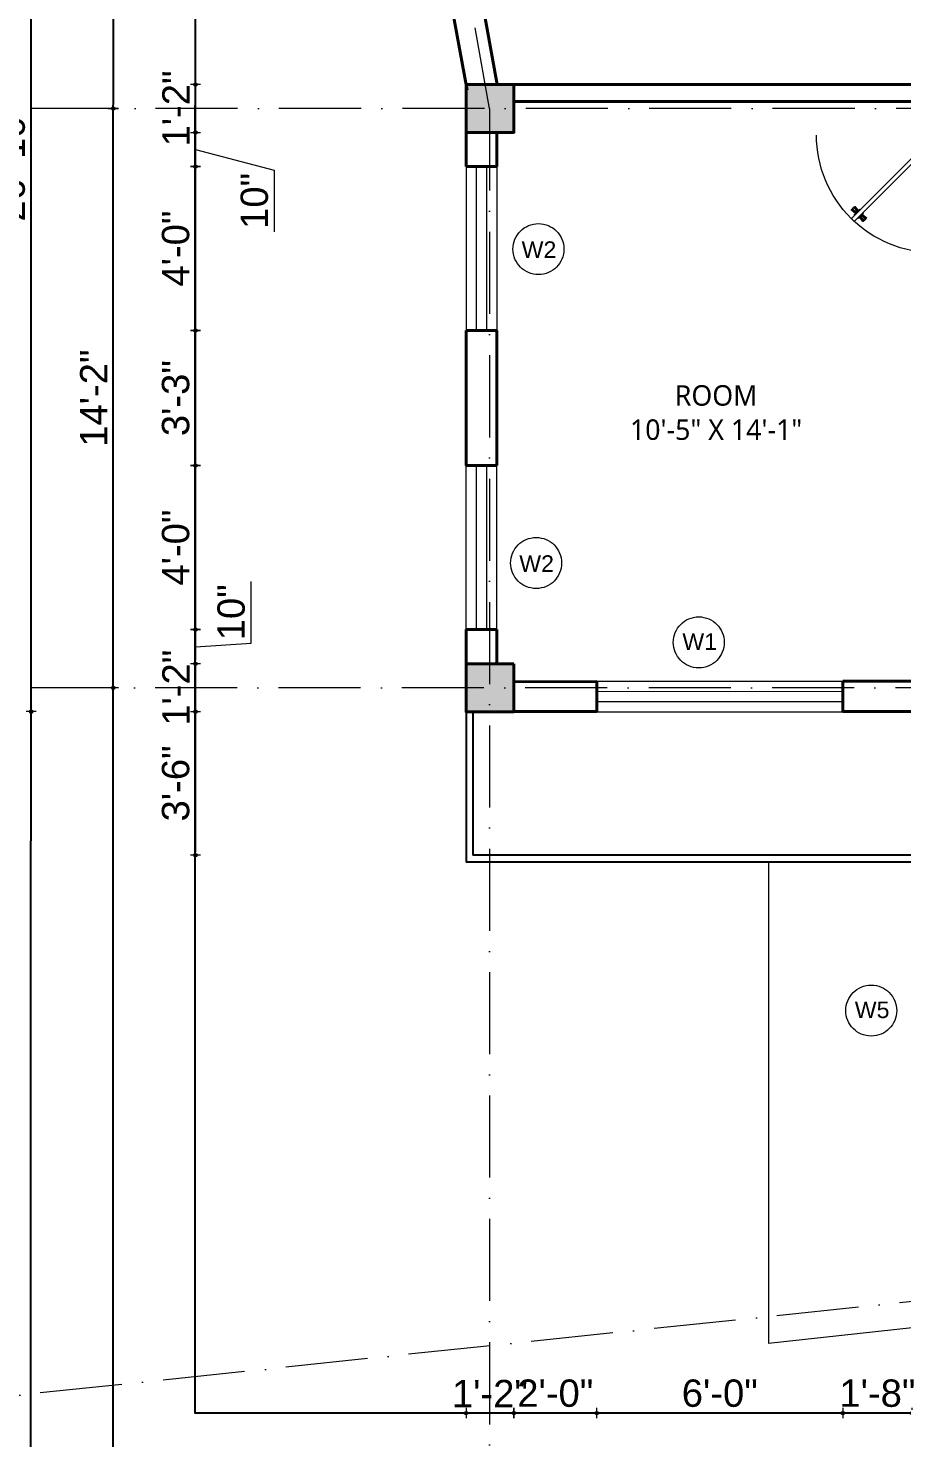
# Model space of a CAD drawing. Header units: inches. Extents: x -71 to 2682309, y -3332 to 801571.
# Drawn here: x 2670336.7 to 2670592.2, y 790065.5 to 790477.9 of the extents above; entities that cross this region are included whole.
import ezdxf

# ---------------------------------------------------------------- set-up
doc = ezdxf.new("R2010")
doc.units = ezdxf.units.IN
doc.header["$MEASUREMENT"] = 0
doc.header["$PDMODE"] = 99
doc.linetypes.add('ACAD_ISO04W100', pattern=[30, 24, -3, 0, -3])
doc.linetypes.add('ACAD_ISO10W100', pattern=[18, 12, -3, 0, -3])
for name, color, linetype, lineweight in [('CENTER  LINE RA', 10, 'ACAD_ISO04W100', 18), ('CONC. OUTLINE RA', 150, 'Continuous', 40), ('DOOR-WIN RA', 3, 'Continuous', 20), ('elev 2', 20, 'Continuous', 25), ('Hatch', 254, 'Continuous', 9), ('HATCH RA', 8, 'Continuous', 9), ('PUERTAS', 7, 'Continuous', 13), ('TEXTURE EA', 8, 'ACAD_ISO10W100', 9), ('wall EA', 24, 'Continuous', 40), ('Win EA', 114, 'Continuous', 5)]:
    doc.layers.add(name, color=color, linetype=linetype, lineweight=lineweight)
for name, color, linetype in [('HACTH', 7, 'Continuous'), ('lettring', 7, 'Continuous'), ('text EA', 7, 'Continuous')]:
    doc.layers.add(name, color=color, linetype=linetype)
doc.styles.add('DIM 8', font='arial.ttf', dxfattribs={"height": 8})
doc.styles.get("Standard").update_dxf_attribs({"font": 'arial.ttf'})
doc.dimstyles.new('Copy of DIM 8', dxfattribs={"dimtxt": 8, "dimasz": 1, "dimexe": 6, "dimexo": 18, "dimgap": 1.6875, "dimtad": 1, "dimdec": 0, "dimzin": 3, "dimdsep": 46, "dimlunit": 4, "dimtxsty": 'DIM 8', "dimblk": 'dot 2', "dimcen": 0.09375, "dimse1": 1, "dimse2": 1, "dimclrd": 1, "dimclre": 1, "dimclrt": 256, "dimadec": 0, "dimazin": 0, "dimtfac": 0.75, "dimtdec": 0, "dimtix": 1, "dimtmove": 1, "dimatfit": 3, "dimldrblk": 'DOT', "dimfxl": 1, "dimtolj": 1, "dimtzin": 0, "dimlwd": 9, "dimlwe": 9, "dimarcsym": 0})

# ---------------------------------------------------------------- blocks, each defined once
blk = doc.blocks.new('COLUMN')
at = {"layer": 'HACTH', "lineweight": 30, "transparency": 33554541}
h = blk.add_hatch(color=256, dxfattribs=at)
h.dxf.hatch_style = 1
h.paths.add_polyline_path([(2659104.19, 784576.38), (2659090.19, 784576.38), (2659090.19, 784562.38), (2659104.19, 784562.38)])
at = {"layer": 'CONC. OUTLINE RA'}
blk.add_lwpolyline([(2659090.19, 784576.38), (2659104.19, 784576.38), (2659104.19, 784562.38), (2659090.19, 784562.38)], close=True, dxfattribs=at)
blk = doc.blocks.new('3ft')
at = {"layer": 'PUERTAS', "color": 6}
for p, q in [((1.01, 2.52), (25.23, 26.74)), ((26.05, 25.92), (1.77, 1.64)), ((26.05, 25.92), (25.23, 26.74)), ((0, 2.4), (0, 0)), ((0.72, 2.4), (0, 2.4)), ((1.6, 0), (0, 0)), ((0.72, 1.52), (0.72, 2.44)), ((0.8, 1.52), (0.72, 1.52)), ((0.8, 1.52), (0.8, 2.41)), ((0.8, 1.2), (0.8, 1.52)), ((1.6, 1.2), (0.8, 1.2)), ((1.57, 1.84), (0.94, 2.47)), ((1.63, 1.89), (0.97, 2.55)), ((1.63, 1.89), (1.57, 1.84)), ((1.77, 1.64), (1.57, 1.84)), ((1.6, 0), (1.6, 1.2)), ((34.4, 0), (34.4, 1.2)), ((34.4, 1.2), (35.2, 1.2)), ((34.4, 0), (36, 0)), ((35.2, 1.2), (35.2, 2.4)), ((35.2, 2.4), (36, 2.4)), ((36, 0), (36, 2.4))]:
    blk.add_line(p, q, dxfattribs=at)
at = {"layer": 'PUERTAS', "color": 8}
for p, q in [((22.57, 24.94), (21.65, 25.68)), ((22.63, 24.99), (21.69, 25.75)), ((22.74, 25.1), (21.84, 25.9)), ((22.13, 26.28), (21.98, 26.13)), ((22.88, 25.24), (22.01, 26.06)), ((22.13, 26.28), (22.27, 26.42)), ((22.29, 26.41), (22.27, 26.42)), ((23.16, 25.52), (22.34, 26.39)), ((23.3, 25.66), (22.5, 26.56)), ((23.41, 25.77), (22.65, 26.71)), ((22.69, 24.32), (23.02, 24.83)), ((23.46, 25.83), (22.72, 26.75)), ((22.95, 24.96), (22.84, 25.07)), ((22.98, 24.99), (22.86, 25.1)), ((23.03, 25.04), (22.91, 25.15)), ((22.91, 24.53), (23.1, 24.91)), ((23.11, 25.12), (22.99, 25.23)), ((23.13, 24.76), (23.18, 24.99)), ((23.28, 25.3), (23.17, 25.41)), ((23.36, 25.37), (23.25, 25.49)), ((23.31, 24.94), (23.28, 25.08)), ((23.41, 25.43), (23.3, 25.54)), ((23.46, 25.09), (23.32, 25.13)), ((23.44, 25.45), (23.33, 25.56)), ((23.64, 25.27), (23.41, 25.22)), ((23.87, 25.49), (23.49, 25.3)), ((24.08, 25.71), (23.57, 25.38)), ((25.02, 24.77), (24.68, 24.26)), ((23.63, 23.38), (24.14, 23.72)), ((23.84, 23.6), (24.22, 23.79)), ((24.07, 23.82), (24.3, 23.88)), ((24.25, 24), (24.39, 23.97)), ((24.25, 23.26), (24.99, 22.34)), ((24.27, 23.64), (24.38, 23.53)), ((24.3, 23.67), (24.41, 23.56)), ((24.3, 23.32), (25.06, 22.38)), ((24.35, 23.72), (24.46, 23.61)), ((24.4, 24.15), (24.43, 24.01)), ((24.41, 23.43), (25.2, 22.53)), ((24.43, 23.8), (24.54, 23.69)), ((24.58, 24.33), (24.52, 24.1)), ((24.55, 23.57), (25.37, 22.7)), ((24.6, 23.97), (24.72, 23.86)), ((24.8, 24.56), (24.61, 24.18)), ((24.68, 24.05), (24.79, 23.94)), ((24.73, 24.1), (24.85, 23.99)), ((24.76, 24.13), (24.87, 24.02)), ((24.83, 23.85), (25.7, 23.03)), ((24.97, 23.99), (25.87, 23.2)), ((25.08, 24.1), (26.02, 23.34)), ((25.14, 24.15), (26.06, 23.41)), ((25.58, 22.82), (25.43, 22.67)), ((25.58, 22.82), (25.73, 22.97)), ((25.72, 22.98), (25.73, 22.97)), ((0, 0), (36, 0))]:
    blk.add_line(p, q, dxfattribs=at)
at = {"layer": 'PUERTAS', "color": 1}
for p, q in [((21.67, 25.73), (22.17, 26.23)), ((22.49, 24.95), (21.67, 25.61)), ((21.7, 25.82), (22.14, 26.26)), ((21.73, 25.79), (21.7, 25.82)), ((22.58, 26.7), (22.14, 26.26)), ((22.67, 26.73), (22.17, 26.23)), ((22.61, 26.67), (22.58, 26.7)), ((22.6, 24.96), (23.02, 25.38)), ((22.7, 25.07), (22.71, 25.06)), ((23.45, 25.91), (22.79, 26.73)), ((22.82, 25.06), (23.08, 25.32)), ((22.94, 24.95), (22.83, 25.07)), ((22.93, 24.94), (23.19, 25.21)), ((22.93, 24.84), (22.93, 24.83)), ((23.44, 25.81), (23.02, 25.38)), ((23.34, 25.58), (23.08, 25.32)), ((23.46, 25.47), (23.19, 25.21)), ((23.33, 25.7), (23.34, 25.69)), ((23.45, 25.46), (23.33, 25.57)), ((23.57, 25.47), (23.57, 25.47)), ((24.15, 25.79), (23.68, 25.48)), ((23.68, 25.48), (23.68, 25.48)), ((24.27, 25.78), (24.26, 25.79)), ((25.1, 24.84), (24.79, 24.38)), ((25.09, 24.96), (25.1, 24.95)), ((22.61, 24.25), (22.92, 24.72)), ((22.62, 24.13), (22.61, 24.14)), ((22.92, 24.72), (22.92, 24.72)), ((23.44, 23.31), (23.45, 23.3)), ((23.56, 23.3), (24.03, 23.61)), ((24.03, 23.61), (24.03, 23.62)), ((24.14, 23.62), (24.14, 23.62)), ((24.25, 23.62), (24.51, 23.89)), ((24.26, 23.29), (24.69, 23.71)), ((24.26, 23.63), (24.37, 23.52)), ((24.26, 23.18), (24.92, 22.37)), ((24.37, 23.52), (24.63, 23.77)), ((24.37, 23.4), (24.37, 23.4)), ((24.78, 24.15), (24.51, 23.89)), ((24.89, 24.03), (24.63, 23.77)), ((25.11, 24.14), (24.69, 23.71)), ((24.77, 24.14), (24.88, 24.03)), ((24.79, 24.38), (24.78, 24.37)), ((24.78, 24.26), (24.78, 24.26)), ((25, 24.03), (25, 24.03)), ((25.04, 22.36), (25.54, 22.86)), ((25.1, 22.42), (25.13, 22.39)), ((25.13, 22.39), (25.57, 22.83)), ((25.22, 24.14), (26.03, 23.48)), ((26.04, 23.37), (25.54, 22.86)), ((26.01, 23.27), (25.57, 22.83)), ((25.98, 23.3), (26.01, 23.27))]:
    blk.add_line(p, q, dxfattribs=at)
at = {"layer": 'PUERTAS', "color": 2}
for p, q in [((21.99, 26.11), (21.98, 26.13)), ((25.42, 22.68), (25.43, 22.67))]:
    blk.add_line(p, q, dxfattribs=at)
at = {"layer": 'PUERTAS', "color": 6}
for radius in [0.155, 0.0752]:
    blk.add_circle((0.82, 2.56), radius, dxfattribs=at)
blk.add_arc((0.82, 2.56), 34.38, 359.7285, 90.0333, dxfattribs=at)
at = {"layer": 'PUERTAS', "color": 1}
for centre, start, end in [((22.54, 25.01), 231.0764, 315), ((22.73, 26.68), 38.9236, 135), ((22.77, 25.12), 225, 315), ((22.99, 24.89), 135, 219.7428), ((22.87, 24.78), 315, 39.7428), ((23.28, 25.63), 315, 45), ((23.39, 25.86), 315, 38.9236), ((23.51, 25.41), 50.2572, 135), ((23.62, 25.53), 230.2572, 315), ((24.2, 25.73), 45, 135), ((25.04, 24.89), 315, 45), ((22.67, 24.2), 135, 225), ((23.51, 23.36), 225, 315), ((24.09, 23.56), 50.2572, 135), ((24.2, 23.68), 230.2572, 315), ((24.32, 23.23), 135, 218.9236), ((24.42, 23.46), 135, 225), ((24.84, 24.31), 135, 219.7428), ((24.72, 24.21), 315, 39.7428), ((24.94, 23.98), 45, 135), ((24.98, 22.42), 218.9236, 315), ((25.17, 24.08), 51.0764, 135), ((25.98, 23.42), 315, 51.0764)]:
    blk.add_arc(centre, 0.08, start, end, dxfattribs=at)
blk = doc.blocks.new('*U327')
at = {"color": 3, "xscale": -1}
blk.add_blockref('3ft', (42, 0), dxfattribs=at)
blk = doc.blocks.new('dot1')
at = {"layer": 'Hatch'}
h = blk.add_hatch(color=256, dxfattribs=at)
edge = h.paths.add_edge_path()
edge.add_arc((0, 0), 1, 0, 360)
for p, q in [((3, 0), (-3, 0)), ((0, 3), (0, -3))]:
    blk.add_line(p, q, dxfattribs=at)
blk.add_circle((0, 0), 1, dxfattribs=at)
blk = doc.blocks.new('dot 2')
at = {"layer": 'Hatch', "xscale": 0.5, "yscale": 0.5, "zscale": 0.5}
blk.add_blockref('dot1', (0, 0), dxfattribs=at)
blk = doc.blocks.new('*D1906')
at = {"layer": 'Defpoints', "color": 0, "transparency": 16777216}
for p in [(2670442.16, 790585.46), (2670385.58, 790461.43), (2670464.72, 790461.43)]:
    blk.add_point(p, dxfattribs=at)
at = {"layer": 'lettring', "color": 1, "lineweight": 9, "transparency": 16777216}
blk.add_line((2670385.58, 790584.46), (2670385.58, 790462.43), dxfattribs=at)
for p, rotation in [((2670385.58, 790585.46), 90), ((2670385.58, 790461.43), 270)]:
    blk.add_blockref('dot 2', p, dxfattribs=dict(at, rotation=rotation))
at = {"layer": 'lettring', "transparency": 16777216, "insert": (2670379.81, 790523.45), "char_height": 8, "attachment_point": 5, "rotation": 90, "style": 'DIM 8'}
blk.add_mtext('\\A1;10\'-4"', dxfattribs=at)
blk = doc.blocks.new('_Dot')
at = {"color": 0, "linetype": 'ByBlock', "lineweight": -2}
blk.add_line((-0.5, 0), (-1, 0), dxfattribs=at)
at = {"color": 0, "linetype": 'ByBlock', "const_width": 0.5}
blk.add_lwpolyline([(-0.25, 0, 1), (0.25, 0, 1)], format="xyb", close=True, dxfattribs=at)
blk = doc.blocks.new('*D1907')
at = {"layer": 'Defpoints', "color": 0, "transparency": 16777216}
for p in [(2670464.72, 790461.43), (2670385.58, 790447.43), (2670464.72, 790447.43)]:
    blk.add_point(p, dxfattribs=at)
at = {"layer": 'lettring', "color": 1, "lineweight": 9, "transparency": 16777216}
for p, q in [((2670385.58, 790462.43), (2670385.58, 790463.43)), ((2670385.58, 790461.43), (2670385.58, 790447.43)), ((2670385.58, 790446.43), (2670385.58, 790445.43))]:
    blk.add_line(p, q, dxfattribs=at)
for p, rotation in [((2670385.58, 790461.43), 270), ((2670385.58, 790447.43), 90)]:
    blk.add_blockref('dot 2', p, dxfattribs=dict(at, rotation=rotation))
at = {"layer": 'lettring', "transparency": 16777216, "insert": (2670379.88, 790454.43), "char_height": 8, "attachment_point": 5, "rotation": 90, "style": 'DIM 8'}
blk.add_mtext('\\A1;1\'-2"', dxfattribs=at)
blk = doc.blocks.new('*D1908')
at = {"layer": 'Defpoints', "color": 0, "transparency": 16777216}
for p in [(2670464.72, 790447.43), (2670385.58, 790437.43), (2670464.72, 790437.43)]:
    blk.add_point(p, dxfattribs=at)
at = {"layer": 'lettring', "color": 1, "lineweight": 9, "transparency": 16777216}
for p, q in [((2670385.58, 790446.43), (2670385.58, 790438.43)), ((2670385.58, 790442.43), (2670408.62, 790436.41)), ((2670408.62, 790436.41), (2670408.62, 790418.38))]:
    blk.add_line(p, q, dxfattribs=at)
for p, rotation in [((2670385.58, 790447.43), 90), ((2670385.58, 790437.43), 270)]:
    blk.add_blockref('dot 2', p, dxfattribs=dict(at, rotation=rotation))
at = {"layer": 'lettring', "transparency": 16777216, "insert": (2670402.84, 790427.39), "char_height": 8, "attachment_point": 5, "rotation": 90, "style": 'DIM 8'}
blk.add_mtext('\\A1;10"', dxfattribs=at)
blk = doc.blocks.new('*D1909')
at = {"layer": 'Defpoints', "color": 0, "transparency": 16777216}
for p in [(2670464.72, 790437.43), (2670385.58, 790389.43), (2670464.72, 790389.43)]:
    blk.add_point(p, dxfattribs=at)
at = {"layer": 'lettring', "color": 1, "lineweight": 9, "transparency": 16777216}
blk.add_line((2670385.58, 790436.43), (2670385.58, 790390.43), dxfattribs=at)
for p, rotation in [((2670385.58, 790437.43), 90), ((2670385.58, 790389.43), 270)]:
    blk.add_blockref('dot 2', p, dxfattribs=dict(at, rotation=rotation))
at = {"layer": 'lettring', "transparency": 16777216, "insert": (2670379.81, 790413.43), "char_height": 8, "attachment_point": 5, "rotation": 90, "style": 'DIM 8'}
blk.add_mtext('\\A1;4\'-0"', dxfattribs=at)
blk = doc.blocks.new('*D1910')
at = {"layer": 'Defpoints', "color": 0, "transparency": 16777216}
for p in [(2670464.72, 790389.43), (2670385.58, 790349.94), (2670464.72, 790349.94)]:
    blk.add_point(p, dxfattribs=at)
at = {"layer": 'lettring', "color": 1, "lineweight": 9, "transparency": 16777216}
blk.add_line((2670385.58, 790388.43), (2670385.58, 790350.94), dxfattribs=at)
for p, rotation in [((2670385.58, 790389.43), 90), ((2670385.58, 790349.94), 270)]:
    blk.add_blockref('dot 2', p, dxfattribs=dict(at, rotation=rotation))
at = {"layer": 'lettring', "transparency": 16777216, "insert": (2670379.81, 790369.68), "char_height": 8, "attachment_point": 5, "rotation": 90, "style": 'DIM 8'}
blk.add_mtext('\\A1;3\'-3"', dxfattribs=at)
blk = doc.blocks.new('*D1911')
at = {"layer": 'Defpoints', "color": 0, "transparency": 16777216}
for p in [(2670464.72, 790349.94), (2670385.58, 790301.94), (2670464.72, 790301.94)]:
    blk.add_point(p, dxfattribs=at)
at = {"layer": 'lettring', "color": 1, "lineweight": 9, "transparency": 16777216}
blk.add_line((2670385.58, 790348.94), (2670385.58, 790302.94), dxfattribs=at)
for p, rotation in [((2670385.58, 790349.94), 90), ((2670385.58, 790301.94), 270)]:
    blk.add_blockref('dot 2', p, dxfattribs=dict(at, rotation=rotation))
at = {"layer": 'lettring', "transparency": 16777216, "insert": (2670379.81, 790325.94), "char_height": 8, "attachment_point": 5, "rotation": 90, "style": 'DIM 8'}
blk.add_mtext('\\A1;4\'-0"', dxfattribs=at)
blk = doc.blocks.new('*D1912')
at = {"layer": 'Defpoints', "color": 0, "transparency": 16777216}
for p in [(2670464.72, 790301.94), (2670385.58, 790291.94), (2670464.72, 790291.94)]:
    blk.add_point(p, dxfattribs=at)
at = {"layer": 'lettring', "color": 1, "lineweight": 9, "transparency": 16777216}
for p, q in [((2670401.83, 790298.01), (2670401.83, 790316.04)), ((2670385.58, 790300.94), (2670385.58, 790292.94)), ((2670385.58, 790296.94), (2670401.83, 790298.01))]:
    blk.add_line(p, q, dxfattribs=at)
for p, rotation in [((2670385.58, 790301.94), 90), ((2670385.58, 790291.94), 270)]:
    blk.add_blockref('dot 2', p, dxfattribs=dict(at, rotation=rotation))
at = {"layer": 'lettring', "transparency": 16777216, "insert": (2670396.05, 790307.02), "char_height": 8, "attachment_point": 5, "rotation": 90, "style": 'DIM 8'}
blk.add_mtext('\\A1;10"', dxfattribs=at)
blk = doc.blocks.new('*D1913')
at = {"layer": 'Defpoints', "color": 0, "transparency": 16777216}
for p in [(2670464.72, 790291.94), (2670385.58, 790277.94), (2670464.72, 790277.94)]:
    blk.add_point(p, dxfattribs=at)
at = {"layer": 'lettring', "color": 1, "lineweight": 9, "transparency": 16777216}
for p, q in [((2670385.58, 790292.94), (2670385.58, 790293.94)), ((2670385.58, 790291.94), (2670385.58, 790277.94)), ((2670385.58, 790276.94), (2670385.58, 790275.94))]:
    blk.add_line(p, q, dxfattribs=at)
for p, rotation in [((2670385.58, 790291.94), 270), ((2670385.58, 790277.94), 90)]:
    blk.add_blockref('dot 2', p, dxfattribs=dict(at, rotation=rotation))
at = {"layer": 'lettring', "transparency": 16777216, "insert": (2670379.88, 790284.94), "char_height": 8, "attachment_point": 5, "rotation": 90, "style": 'DIM 8'}
blk.add_mtext('\\A1;1\'-2"', dxfattribs=at)
blk = doc.blocks.new('*D1914')
at = {"layer": 'Defpoints', "color": 0, "transparency": 16777216}
for p in [(2670464.72, 790277.94), (2670385.58, 790235.94), (2670466.72, 790235.94)]:
    blk.add_point(p, dxfattribs=at)
at = {"layer": 'lettring', "color": 1, "lineweight": 9, "transparency": 16777216}
blk.add_line((2670385.58, 790276.94), (2670385.58, 790236.94), dxfattribs=at)
for p, rotation in [((2670385.58, 790277.94), 90), ((2670385.58, 790235.94), 270)]:
    blk.add_blockref('dot 2', p, dxfattribs=dict(at, rotation=rotation))
at = {"layer": 'lettring', "transparency": 16777216, "insert": (2670379.81, 790256.94), "char_height": 8, "attachment_point": 5, "rotation": 90, "style": 'DIM 8'}
blk.add_mtext('\\A1;3\'-6"', dxfattribs=at)
blk = doc.blocks.new('*D1915')
at = {"layer": 'Defpoints', "color": 0, "transparency": 16777216}
for p in [(2670447.97, 790592.66), (2670361.53, 790454.43), (2670471.72, 790454.43)]:
    blk.add_point(p, dxfattribs=at)
at = {"layer": 'lettring', "color": 1, "lineweight": 9, "transparency": 16777216}
blk.add_line((2670361.53, 790591.66), (2670361.53, 790455.43), dxfattribs=at)
for p, rotation in [((2670361.53, 790592.66), 90), ((2670361.53, 790454.43), 270)]:
    blk.add_blockref('dot 2', p, dxfattribs=dict(at, rotation=rotation))
at = {"layer": 'lettring', "transparency": 16777216, "insert": (2670355.76, 790523.55), "char_height": 8, "attachment_point": 5, "rotation": 90, "style": 'DIM 8'}
blk.add_mtext('\\A1;11\'-6"', dxfattribs=at)
blk = doc.blocks.new('*D1916')
at = {"layer": 'Defpoints', "color": 0, "transparency": 16777216}
for p in [(2670471.72, 790454.43), (2670361.53, 790284.91), (2670471.59, 790284.91)]:
    blk.add_point(p, dxfattribs=at)
at = {"layer": 'lettring', "color": 1, "lineweight": 9, "transparency": 16777216}
blk.add_line((2670361.53, 790453.43), (2670361.53, 790285.91), dxfattribs=at)
for p, rotation in [((2670361.53, 790454.43), 90), ((2670361.53, 790284.91), 270)]:
    blk.add_blockref('dot 2', p, dxfattribs=dict(at, rotation=rotation))
at = {"layer": 'lettring', "transparency": 16777216, "insert": (2670355.83, 790369.67), "char_height": 8, "attachment_point": 5, "rotation": 90, "style": 'DIM 8'}
blk.add_mtext('\\A1;14\'-2"', dxfattribs=at)
blk = doc.blocks.new('*D1917')
at = {"layer": 'Defpoints', "color": 0, "transparency": 16777216}
for p in [(2670439.61, 790599.46), (2670337.51, 790277.94), (2670464.72, 790277.94)]:
    blk.add_point(p, dxfattribs=at)
at = {"layer": 'lettring', "color": 1, "lineweight": 9, "transparency": 16777216}
blk.add_line((2670337.51, 790598.46), (2670337.51, 790278.94), dxfattribs=at)
for p, rotation in [((2670337.51, 790599.46), 90), ((2670337.51, 790277.94), 270)]:
    blk.add_blockref('dot 2', p, dxfattribs=dict(at, rotation=rotation))
at = {"layer": 'lettring', "transparency": 16777216, "insert": (2670331.73, 790438.7), "char_height": 8, "attachment_point": 5, "rotation": 90, "style": 'DIM 8'}
blk.add_mtext('\\A1;26\'-10"', dxfattribs=at)
blk = doc.blocks.new('*D1999')
at = {"layer": 'Defpoints', "color": 0, "transparency": 16777216}
for p in [(2670574.95, 790277.88), (2670595.18, 790277.94), (2670574.95, 790072.7)]:
    blk.add_point(p, dxfattribs=at)
at = {"layer": 'lettring', "color": 1, "lineweight": 9, "transparency": 16777216}
for p, q in [((2670573.95, 790072.7), (2670572.95, 790072.7)), ((2670595.18, 790072.7), (2670574.95, 790072.7)), ((2670596.18, 790072.7), (2670597.18, 790072.7))]:
    blk.add_line(p, q, dxfattribs=at)
blk.add_blockref('dot 2', (2670574.95, 790072.7), dxfattribs=at)
at = {"layer": 'lettring', "color": 1, "lineweight": 9, "transparency": 16777216, "rotation": 180}
blk.add_blockref('dot 2', (2670595.18, 790072.7), dxfattribs=at)
at = {"layer": 'lettring', "transparency": 16777216, "insert": (2670585.06, 790078.47), "char_height": 8, "attachment_point": 5, "style": 'DIM 8'}
blk.add_mtext('\\A1;1\'-8"', dxfattribs=at)
blk = doc.blocks.new('*D2000')
at = {"layer": 'Defpoints', "color": 0, "transparency": 16777216}
for p in [(2670502.95, 790277.88), (2670574.95, 790277.88), (2670502.95, 790072.7)]:
    blk.add_point(p, dxfattribs=at)
at = {"layer": 'lettring', "color": 1, "lineweight": 9, "transparency": 16777216}
blk.add_line((2670573.95, 790072.7), (2670503.95, 790072.7), dxfattribs=at)
at = {"layer": 'lettring', "color": 1, "lineweight": 9, "transparency": 16777216, "rotation": 180}
blk.add_blockref('dot 2', (2670502.95, 790072.7), dxfattribs=at)
at = {"layer": 'lettring', "color": 1, "lineweight": 9, "transparency": 16777216}
blk.add_blockref('dot 2', (2670574.95, 790072.7), dxfattribs=at)
at = {"layer": 'lettring', "transparency": 16777216, "insert": (2670538.95, 790078.47), "char_height": 8, "attachment_point": 5, "style": 'DIM 8'}
blk.add_mtext('\\A1;6\'-0"', dxfattribs=at)
blk = doc.blocks.new('*D2001')
at = {"layer": 'Defpoints', "color": 0, "transparency": 16777216}
for p in [(2670478.72, 790277.94), (2670502.95, 790277.88), (2670478.72, 790072.7)]:
    blk.add_point(p, dxfattribs=at)
at = {"layer": 'lettring', "color": 1, "lineweight": 9, "transparency": 16777216}
for p, q in [((2670477.72, 790072.7), (2670476.72, 790072.7)), ((2670502.95, 790072.7), (2670478.72, 790072.7)), ((2670503.95, 790072.7), (2670504.95, 790072.7))]:
    blk.add_line(p, q, dxfattribs=at)
blk.add_blockref('dot 2', (2670478.72, 790072.7), dxfattribs=at)
at = {"layer": 'lettring', "color": 1, "lineweight": 9, "transparency": 16777216, "rotation": 180}
blk.add_blockref('dot 2', (2670502.95, 790072.7), dxfattribs=at)
at = {"layer": 'lettring', "transparency": 16777216, "insert": (2670490.84, 790078.47), "char_height": 8, "attachment_point": 5, "style": 'DIM 8'}
blk.add_mtext('\\A1;2\'-0"', dxfattribs=at)
blk = doc.blocks.new('*D2002')
at = {"layer": 'Defpoints', "color": 0, "transparency": 16777216}
for p in [(2670464.72, 790277.94), (2670478.72, 790277.94), (2670464.72, 790072.7)]:
    blk.add_point(p, dxfattribs=at)
at = {"layer": 'lettring', "color": 1, "lineweight": 9, "transparency": 16777216}
for p, q in [((2670463.72, 790072.7), (2670462.72, 790072.7)), ((2670478.72, 790072.7), (2670464.72, 790072.7)), ((2670479.72, 790072.7), (2670480.72, 790072.7))]:
    blk.add_line(p, q, dxfattribs=at)
blk.add_blockref('dot 2', (2670464.72, 790072.7), dxfattribs=at)
at = {"layer": 'lettring', "color": 1, "lineweight": 9, "transparency": 16777216, "rotation": 180}
blk.add_blockref('dot 2', (2670478.72, 790072.7), dxfattribs=at)
at = {"layer": 'lettring', "transparency": 16777216, "insert": (2670471.72, 790078.4), "char_height": 8, "attachment_point": 5, "style": 'DIM 8'}
blk.add_mtext('\\A1;1\'-2"', dxfattribs=at)

msp = doc.modelspace()

# ---------------------------------------------------------------- linework, layer by layer
at = {"layer": 'CENTER  LINE RA', "linetype": 'ACAD_ISO10W100', "ltscale": 2}
for p, q in [((2670471.59, 790454.4), (2670392.69, 790901.85)), ((2670831.11, 790454.4), (2670303.87, 790454.4)), ((2670471.59, 790454.4), (2670471.59, 790012.7)), ((2670830.95, 790284.91), (2670303.71, 790284.91)), ((2670830.8, 790130.07), (2670305.6, 790074.95))]:
    msp.add_line(p, q, dxfattribs=at)
at = {"layer": 'Defpoints'}
for points in [[(2670818.73, 790024.7), (2670337.47, 790024.7), (2670337.6, 790886.39), (2670818.87, 790886.39)], [(2670794.74, 790048.7), (2670361.47, 790048.7), (2670361.59, 790862.39), (2670794.86, 790862.39)], [(2670770.74, 790072.7), (2670385.47, 790072.7), (2670385.59, 790838.39), (2670770.86, 790838.39)]]:
    msp.add_lwpolyline(points, close=True, dxfattribs=at)
at = {"layer": 'DOOR-WIN RA'}
for p, q in [((2670464.72, 790437.43), (2670464.72, 790389.43)), ((2670467.72, 790437.43), (2670467.72, 790389.43)), ((2670470.72, 790437.43), (2670470.72, 790389.43)), ((2670473.72, 790437.43), (2670473.72, 790389.43)), ((2670464.72, 790301.94), (2670464.72, 790349.94)), ((2670467.72, 790349.94), (2670467.72, 790301.94)), ((2670470.72, 790349.94), (2670470.72, 790301.94)), ((2670473.72, 790301.94), (2670473.72, 790349.94)), ((2670502.95, 790286.88), (2670574.95, 790286.88)), ((2670502.95, 790283.88), (2670574.95, 790283.91)), ((2670502.95, 790280.88), (2670574.95, 790280.91)), ((2670502.95, 790277.88), (2670574.95, 790277.88)), ((2670553.18, 790233.94), (2670553.18, 790093.06)), ((2670595.18, 790097.61), (2670553.18, 790093.06))]:
    msp.add_line(p, q, dxfattribs=at)
at = {"layer": 'elev 2'}
for p, q in [((2670464.72, 790277.94), (2670464.72, 790233.94)), ((2670466.72, 790277.94), (2670466.72, 790235.94)), ((2670595.18, 790235.94), (2670466.72, 790235.94)), ((2670595.18, 790233.94), (2670464.72, 790233.94))]:
    msp.add_line(p, q, dxfattribs=at)
at = {"layer": 'TEXTURE EA', "linetype": 'ACAD_ISO10W100', "ltscale": 4}
for centre in [(2670485.92, 790413.28), (2670485.23, 790321.43), (2670532.81, 790298.21), (2670583.25, 790190.46)]:
    msp.add_circle(centre, 7.46, dxfattribs=at)
at = {"layer": 'wall EA'}
for p, q in [((2670442.16, 790585.46), (2670465.02, 790459.82)), ((2670451.31, 790585.46), (2670473.87, 790461.43)), ((2670473.87, 790461.43), (2670595.18, 790461.43)), ((2670478.72, 790456.43), (2670595.18, 790456.43)), ((2670464.72, 790447.43), (2670464.72, 790437.43)), ((2670473.72, 790447.43), (2670473.72, 790437.43)), ((2670464.72, 790437.43), (2670473.72, 790437.43)), ((2670464.72, 790389.43), (2670464.72, 790349.94)), ((2670464.72, 790389.43), (2670473.72, 790389.43)), ((2670473.72, 790389.43), (2670473.72, 790349.94)), ((2670464.72, 790349.94), (2670473.72, 790349.94)), ((2670464.72, 790301.94), (2670464.72, 790291.94)), ((2670464.72, 790301.94), (2670473.72, 790301.94)), ((2670473.72, 790301.94), (2670473.72, 790291.94)), ((2670502.95, 790286.75), (2670478.72, 790286.7)), ((2670502.95, 790286.82), (2670502.95, 790277.94)), ((2670595.18, 790286.89), (2670574.95, 790286.89)), ((2670574.95, 790286.89), (2670574.95, 790277.94)), ((2670502.95, 790277.94), (2670478.72, 790277.94)), ((2670595.18, 790277.94), (2670574.95, 790277.94))]:
    msp.add_line(p, q, dxfattribs=at)

# ---------------------------------------------------------------- block references
at = {"layer": 'HATCH RA', "lineweight": 30, "rotation": 270}
for p in [(1885902.34, 3449551.62), (1885902.34, 3449382.12)]:
    msp.add_blockref('COLUMN', p, dxfattribs=at)
at = {"layer": 'Win EA', "xscale": 0.9999536188852896, "yscale": 0.9999536188852896, "zscale": 0.9999536188852896, "rotation": 90.00049686073707}
msp.add_blockref('*U327', (2670604.18, 790405.44), dxfattribs=at)

# ---------------------------------------------------------------- texts
at = {"layer": 'text EA', "attachment_point": 2}
for s, insert, char_height, width in [('W2', (2670486.06, 790415.54), 4.849, 9.026), ('{\\fTrebuchet MS|b0|i0|c0|p34;ROOM \\P10\'-5" X 14\'-1"}', (2670537.87, 790373.46), 6, 84.336), ('W2', (2670485.37, 790323.69), 4.849, 9.026), ('W1', (2670533.08, 790300.87), 4.849, 9.026), ('W5', (2670583.51, 790193.12), 4.849, 9.026)]:
    msp.add_mtext(s, dxfattribs=dict(at, insert=insert, char_height=char_height, width=width))

# ---------------------------------------------------------------- dimensions: what is measured, and where the dimension line sits
at = {"layer": 'lettring'}
for base, p1, p2, picture, middle in [((2670337.51, 790277.94), (2670439.61, 790599.46), (2670464.72, 790277.94), '*D1917', (2670331.73, 790438.7)), ((2670361.53, 790454.43), (2670447.97, 790592.66), (2670471.72, 790454.43), '*D1915', (2670355.76, 790523.55)), ((2670385.58, 790461.43), (2670442.16, 790585.46), (2670464.72, 790461.43), '*D1906', (2670379.81, 790523.45)), ((2670385.58, 790447.43), (2670464.72, 790461.43), (2670464.72, 790447.43), '*D1907', (2670379.88, 790454.43)), ((2670361.53, 790284.91), (2670471.72, 790454.43), (2670471.59, 790284.91), '*D1916', (2670355.83, 790369.67)), ((2670385.58, 790389.43), (2670464.72, 790437.43), (2670464.72, 790389.43), '*D1909', (2670379.81, 790413.43)), ((2670385.58, 790349.94), (2670464.72, 790389.43), (2670464.72, 790349.94), '*D1910', (2670379.81, 790369.68)), ((2670385.58, 790301.94), (2670464.72, 790349.94), (2670464.72, 790301.94), '*D1911', (2670379.81, 790325.94)), ((2670385.58, 790277.94), (2670464.72, 790291.94), (2670464.72, 790277.94), '*D1913', (2670379.88, 790284.94)), ((2670385.58, 790235.94), (2670464.72, 790277.94), (2670466.72, 790235.94), '*D1914', (2670379.81, 790256.94))]:
    dim = msp.add_linear_dim(base=base, p1=p1, p2=p2, angle=90, dimstyle='Copy of DIM 8', dxfattribs=at)
    dim.commit()
    dim.dimension.update_dxf_attribs({"geometry": picture, "text_midpoint": middle})
for base, p1, p2, picture, middle in [((2670385.58, 790437.43), (2670464.72, 790447.43), (2670464.72, 790437.43), '*D1908', (2670408.62, 790434.72)), ((2670385.58, 790291.94), (2670464.72, 790301.94), (2670464.72, 790291.94), '*D1912', (2670401.83, 790299.69))]:
    dim = msp.add_linear_dim(base=base, p1=p1, p2=p2, angle=90, dimstyle='Copy of DIM 8', dxfattribs=at)
    dim.commit()
    dim.dimension.update_dxf_attribs({"geometry": picture, "text_midpoint": middle, "dimtype": 160})
for base, p1, p2, picture, middle in [((2670464.72, 790072.7), (2670478.72, 790277.94), (2670464.72, 790277.94), '*D2002', (2670471.72, 790078.4)), ((2670478.72, 790072.7), (2670502.95, 790277.88), (2670478.72, 790277.94), '*D2001', (2670490.84, 790078.47)), ((2670502.95, 790072.7), (2670574.95, 790277.88), (2670502.95, 790277.88), '*D2000', (2670538.95, 790078.47)), ((2670574.95, 790072.7), (2670595.18, 790277.94), (2670574.95, 790277.88), '*D1999', (2670585.06, 790078.47))]:
    dim = msp.add_linear_dim(base=base, p1=p1, p2=p2, dimstyle='Copy of DIM 8', dxfattribs=at)
    dim.commit()
    dim.dimension.update_dxf_attribs({"geometry": picture, "text_midpoint": middle})

doc.saveas('drawing.dxf')
